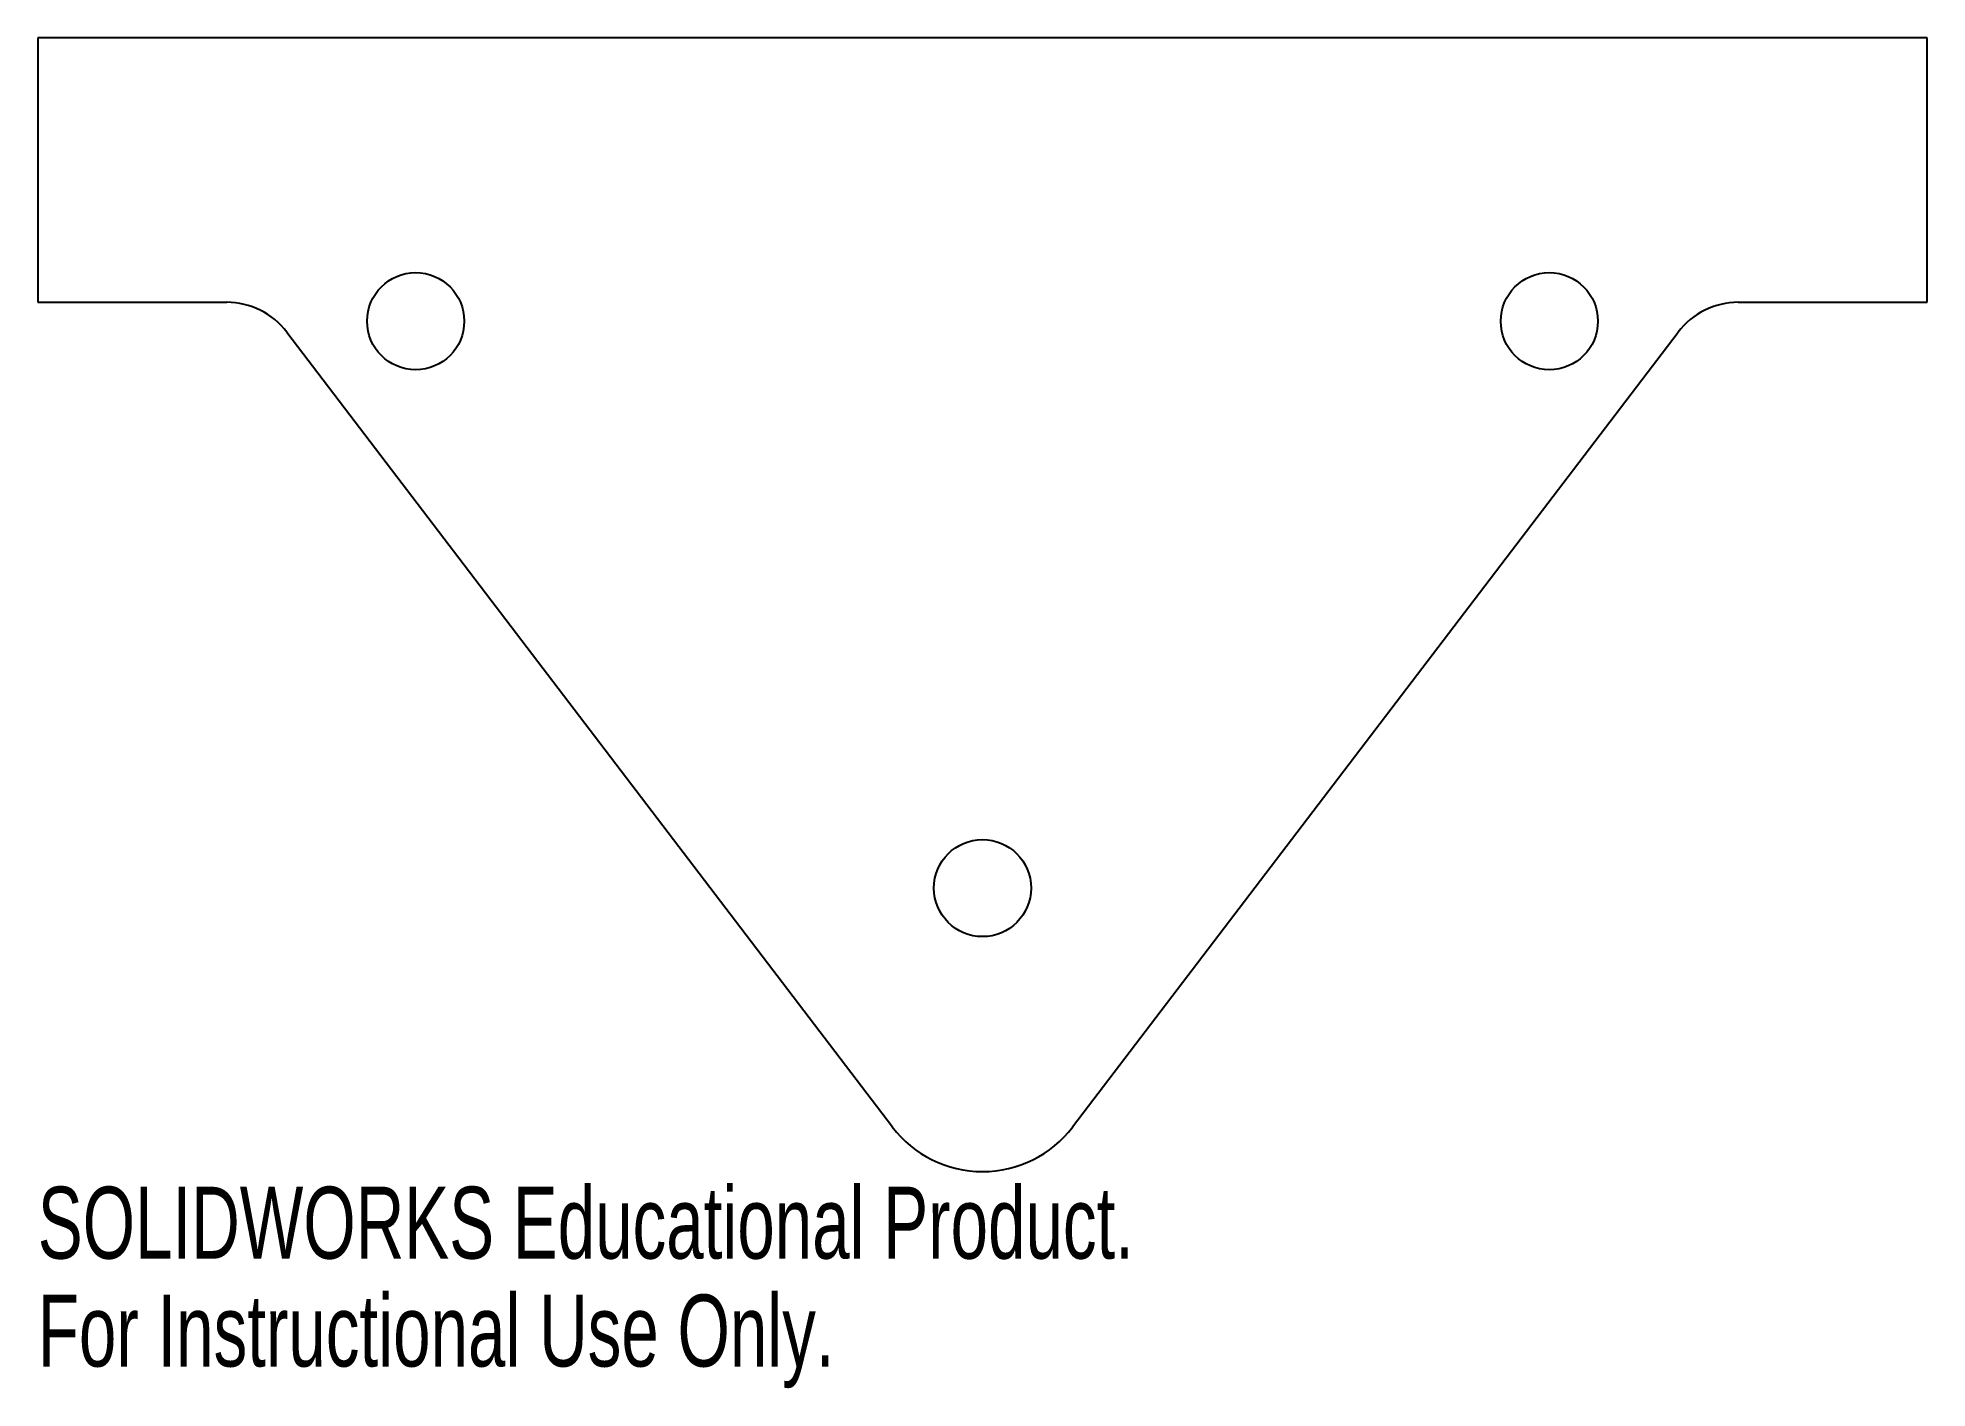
# Model space of a CAD drawing. Header units: inches. Extents: x -2.5 to 2.5, y -0.72 to 2.85.
import ezdxf

# ---------------------------------------------------------------- set-up
doc = ezdxf.new("R2010")
doc.units = ezdxf.units.IN
doc.header["$MEASUREMENT"] = 0
doc.styles.add('SLDTEXTSTYLE0', font='TXT', dxfattribs={"width": 0.7})

msp = doc.modelspace()

# ---------------------------------------------------------------- linework, layer by layer
at = {"color": 7, "linetype": 'Continuous', "lineweight": 25}
for p, q in [((-2.5, 2.8537), (-2.5, 2.1537)), ((2.5, 2.8537), (-2.5, 2.8537)), ((2.5, 2.1537), (2.5, 2.8537)), ((-2.5, 2.1537), (-2, 2.1537)), ((2, 2.1537), (2.5, 2.1537)), ((-1.8409, 2.0749), (-0.2386, -0.0282)), ((0.2386, -0.0282), (1.8409, 2.0749))]:
    msp.add_line(p, q, dxfattribs=at)
for centre in [(-1.5, 2.1037), (1.5, 2.1037), (0, 0.6037)]:
    msp.add_circle(centre, 0.1285, dxfattribs=at)
for centre, radius, start, end in [((-2, 1.9537), 0.2, 37.3036, 90), ((2, 1.9537), 0.2, 90, 142.6964), ((0, 0.1537), 0.3, 217.3036, 322.6964)]:
    msp.add_arc(centre, radius, start, end, dxfattribs=at)

# ---------------------------------------------------------------- texts
at = {"color": 7, "linetype": 'Continuous', "char_height": 0.1903, "attachment_point": 1, "style": 'SLDTEXTSTYLE0'}
for s, insert in [('SOLIDWORKS Educational Product.', (-2.5, -0.1865)), ('For Instructional Use Only.', (-2.5, -0.4719))]:
    msp.add_mtext(s, dxfattribs=dict(at, insert=insert))

doc.saveas('drawing.dxf')
